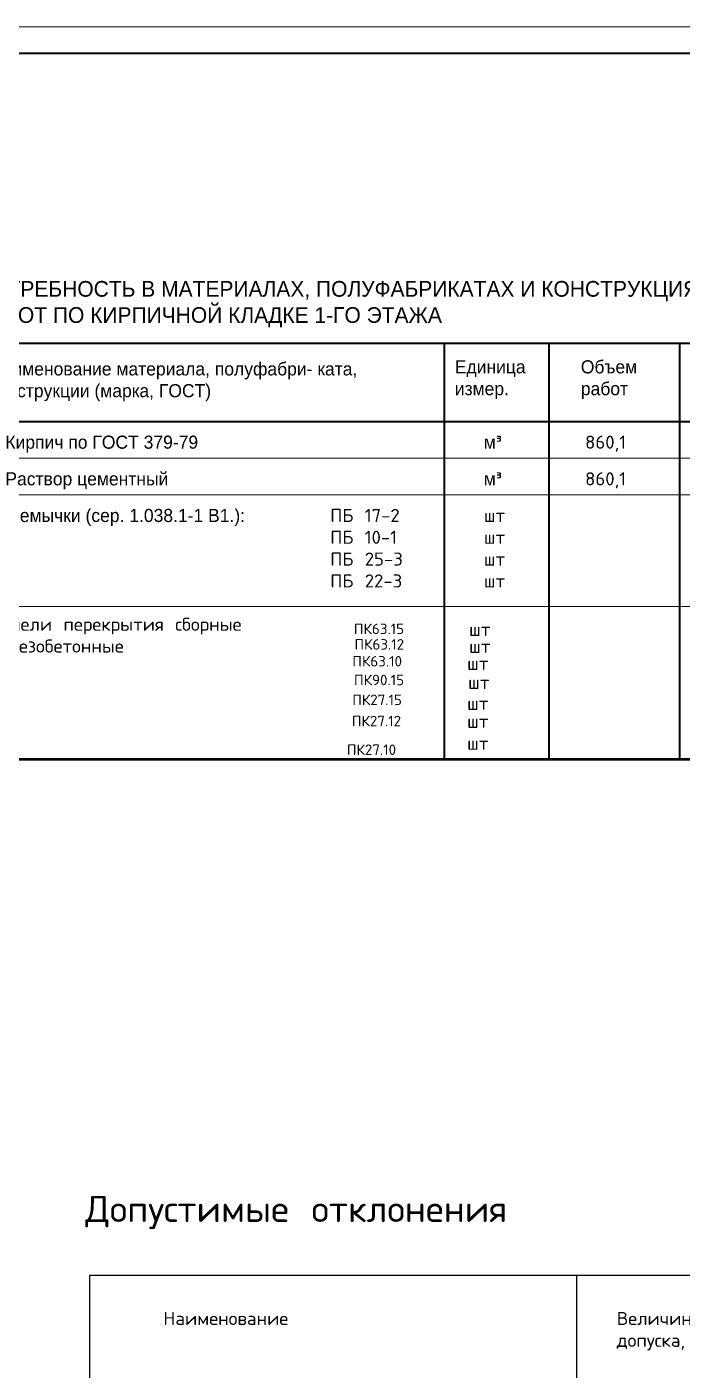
# Model space of a CAD drawing. Header units: millimetres. Extents: x 707 to 5070, y -235 to 1028.
# Drawn here: x 3805.8 to 3931, y 105.2 to 361.7 of the extents above; entities that cross this region are included whole.
import ezdxf

# ---------------------------------------------------------------- set-up
doc = ezdxf.new("R2010")
doc.units = ezdxf.units.MM
for name, color, linetype, lineweight in [('Основная', 7, 'Continuous', 40), ('Средняя', 94, 'Continuous', 30), ('Тонкая', 5, 'Continuous', 15)]:
    doc.layers.add(name, color=color, linetype=linetype, lineweight=lineweight)

msp = doc.modelspace()

# ---------------------------------------------------------------- linework, layer by layer
at = {"lineweight": 50}
msp.add_line((3795.554, 221.8672), (3980.371, 221.8672), dxfattribs=at)
for p, q in [((3951.558, 123.2526), (3817.8326, 123.2526)), ((3817.8326, 123.2526), (3817.8326, 118.4036)), ((3910.9141, 13.4926), (3910.9141, 123.2834)), ((3817.8326, 118.4036), (3817.8326, 13.882))]:
    msp.add_line(p, q)
at = {"layer": 'Основная', "color": 0}
for p, q in [((3342.6208, 356.7339), (4158.6208, 356.7339)), ((3795.554, 301.3543), (3980.554, 301.3543)), ((3885.554, 301.3543), (3885.554, 221.8672)), ((3905.554, 301.3543), (3905.554, 221.8672)), ((3930.554, 301.3543), (3930.554, 221.8672)), ((3795.554, 286.3543), (3980.554, 286.3543))]:
    msp.add_line(p, q, dxfattribs=at)
at = {"layer": 'Тонкая', "color": 0}
for p, q in [((3322.6208, 361.7339), (4163.6208, 361.7339)), ((3795.554, 279.3543), (3980.554, 279.3543)), ((3795.554, 272.3543), (3980.554, 272.3543)), ((3795.554, 251.0563), (3980.554, 251.0563))]:
    msp.add_line(p, q, dxfattribs=at)

# ---------------------------------------------------------------- texts
at = {"attachment_point": 1}
for s, insert, char_height, width in [('{\\Ftxt.shx|c204;Панели перекрытия сборные\\Pжелезобетонные}', (3798.4827, 248.8955), 2.5, 84.820287), ('{\\Ftxt.shx|c204;ПК63.15}', (3868.3185, 247.7722), 2, 57.093634), ('{\\Ftxt.shx|c204;шт}', (3890.3357, 247.9116), 2.5, 11.07246), ('{\\Ftxt.shx|c204;ПК63.12}', (3868.4243, 244.807), 2, 57.093634), ('{\\Ftxt.shx|c204;шт}', (3890.3357, 244.6689), 2.5, 11.07246), ('{\\Ftxt.shx|c204;ПК63.10}', (3868.015, 241.5791), 2, 57.093634), ('{\\Ftxt.shx|c204;шт}', (3889.9539, 241.4262), 2.5, 11.07246), ('{\\Ftxt.shx|c204;ПК90.15}', (3868.3355, 238.0053), 2, 57.093634), ('{\\Ftxt.shx|c204;шт}', (3890.1448, 237.8019), 2.5, 11.07246), ('{\\Ftxt.shx|c204;ПК27.15}', (3868.0037, 234.2117), 2, 57.093634), ('{\\Ftxt.shx|c204;шт}', (3889.9539, 233.7962), 2.5, 11.07246), ('{\\Ftxt.shx|c204;ПК27.12}', (3867.9314, 230.1653), 2, 57.093634), ('{\\Ftxt.shx|c204;шт}', (3889.9539, 230.3628), 2.5, 11.07246), ('{\\Ftxt.shx|c204;ПК27.10}', (3866.9766, 224.6882), 2, 57.093634), ('{\\Ftxt.shx|c204;шт}', (3889.9539, 226.1664), 2.5, 11.07246), ('{\\Ftxt.shx|c204;Допустимые отклонения}', (3816.9853, 138.4878), 5, 99.223385), ('{\\Ftxt.shx|c204;Наименование}', (3831.9058, 116.3178), 2.5, 53.446776), ('{\\Ftxt.shx|c204;Величина допуска, мм}', (3918.5493, 116.3178), 2.5, 28.217246)]:
    msp.add_mtext(s, dxfattribs=dict(at, insert=insert, char_height=char_height, width=width))
at = {"layer": 'Средняя', "color": 0, "insert": (3796.1529, 313.2027), "char_height": 3, "width": 184.339611, "attachment_point": 1}
msp.add_mtext('ПОТРЕБНОСТЬ В МАТЕРИАЛАХ, ПОЛУФАБРИКАТАХ И КОНСТРУКЦИЯХ ДЛЯ ВЫПОЛНЕНИЯ РАБОТ ПО КИРПИЧНОЙ КЛАДКЕ 1-ГО ЭТАЖА ', dxfattribs=at)
at = {"layer": 'Тонкая', "color": 0, "char_height": 2.5, "attachment_point": 1}
for s, insert, width in [('Наименование материала, полуфабри- ката, конструкции (марка, ГОСТ)', (3798.811, 297.6666), 86.058506), ('Единица измер.', (3887.5952, 298.0599), 15.746123), ('Объем работ', (3911.6799, 298.0599), 15.746123), ('Кирпич по ГОСТ 379-79', (3801.7368, 283.6733), 56.821766), ('м{\\fISOCPEUR|b0|i0|c0|p34;³}', (3893.1407, 283.6733), 6.425549), ('{\\Ftxt.shx|c204;860,1}', (3912.4878, 283.6733), 6.425549), ('Раствор цементный', (3801.7368, 276.6733), 56.821766), ('м{\\fISOCPEUR|b0|i0|c0|p34;³}', (3893.1407, 276.6733), 6.425549), ('{\\Ftxt.shx|c204;860,1}', (3912.4878, 276.6733), 6.425549), ('Перемычки (сер. 1.038.1-1 В1.):', (3798.3687, 269.6733), 63.906454), ('{\\Ftxt.shx|c204;ПБ 17-2\\PПБ 10-1 \\PПБ 25-3\\PПБ 22-3}', (3863.7998, 269.6733), 25.417554), ('{\\Ftxt.shx|c204;шт\\Pшт\\Pшт\\Pшт}', (3893.1407, 269.6733), 6.425549)]:
    msp.add_mtext(s, dxfattribs=dict(at, insert=insert, width=width))

doc.saveas('drawing.dxf')
